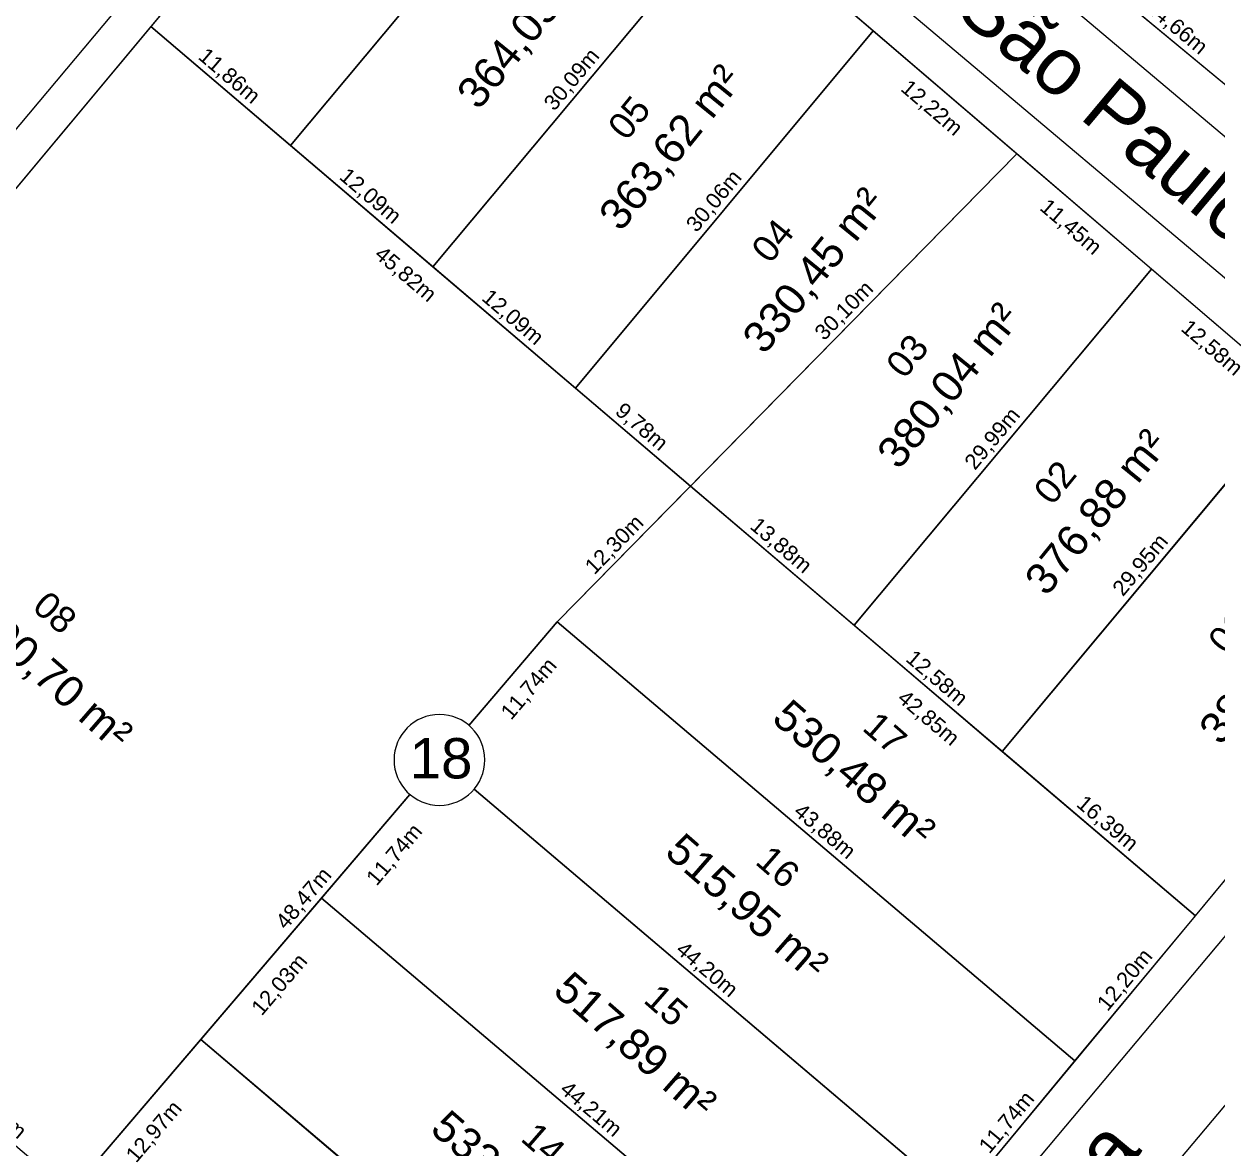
# Model space of a CAD drawing. Header units: metres. Extents: x 3808 to 8215, y 2374 to 6187.
# Drawn here: x 5539.6 to 5616.8, y 3229.2 to 3301.9 of the extents above; entities that cross this region are included whole.
import ezdxf

# ---------------------------------------------------------------- set-up
doc = ezdxf.new("R2010")
doc.units = ezdxf.units.M
for name, color, linetype in [('Areas Lotes', 1, 'Continuous'), ('Calçada', 8, 'Continuous'), ('COTAS', 7, 'Continuous'), ('Lote', 7, 'Continuous'), ('Nome das Ruas', 7, 'Continuous'), ('Nº Lote', 7, 'Continuous'), ('Nº. quadra', 7, 'Continuous'), ('quadras', 7, 'Continuous')]:
    doc.layers.add(name, color=color, linetype=linetype)
doc.styles.add('Arial', font='arial.ttf')
doc.dimstyles.new('Copy(2) of ISO-25', dxfattribs={"dimtxt": 1, "dimasz": 2.5, "dimexe": 1.25, "dimexo": 0.625, "dimgap": 0.2, "dimtad": 1, "dimtoh": 1, "dimlfac": 1, "dimzin": 1, "dimtxsty": 'Arial', "dimblk": 'NONE', "dimcen": 0, "dimse1": 1, "dimse2": 1, "dimsd1": 1, "dimsd2": 1, "dimclrt": 256, "dimaunit": 1, "dimadec": 3, "dimazin": 0, "dimtfac": 1, "dimtmove": 0, "dimatfit": 3, "dimldrblk": 'NONE', "dimfxl": 1, "dimtolj": 1, "dimtzin": 0, "dimarcsym": 0})

# ---------------------------------------------------------------- blocks, each defined once
blk = doc.blocks.new('*D8472')
at = {"layer": 'Defpoints', "color": 0, "linetype": 'Continuous', "transparency": 16777216}
for p in [(5607.961, 3305.708), (5619.246, 3296.352), (5619.246, 3296.352)]:
    blk.add_point(p, dxfattribs=at)
at = {"layer": 'COTAS', "linetype": 'Continuous', "lineweight": 5, "transparency": 16777216, "insert": (5614.115, 3301.647), "char_height": 1, "attachment_point": 5, "rotation": 320.33846, "style": 'Arial'}
blk.add_mtext('\\A1;14,66m', dxfattribs=at)
blk = doc.blocks.new('_None')
blk = doc.blocks.new('*D8908')
at = {"layer": 'Defpoints', "color": 0, "linetype": 'Continuous', "transparency": 16777216}
for p in [(5607.586, 3234.846), (5607.586, 3234.846), (5600.094, 3225.812)]:
    blk.add_point(p, dxfattribs=at)
at = {"layer": 'COTAS', "linetype": 'Continuous', "lineweight": 5, "transparency": 16777216, "insert": (5603.223, 3230.84), "char_height": 1, "attachment_point": 5, "rotation": 50.33157, "style": 'Arial'}
blk.add_mtext('\\A1;11,74m', dxfattribs=at)
blk = doc.blocks.new('*D8909')
at = {"layer": 'Defpoints', "color": 0, "linetype": 'Continuous', "transparency": 16777216}
for p in [(5615.371, 3244.234), (5615.371, 3244.234), (5607.586, 3234.846)]:
    blk.add_point(p, dxfattribs=at)
at = {"layer": 'COTAS', "linetype": 'Continuous', "lineweight": 5, "transparency": 16777216, "insert": (5610.862, 3240.051), "char_height": 1, "attachment_point": 5, "rotation": 50.33157, "style": 'Arial'}
blk.add_mtext('\\A1;12,20m', dxfattribs=at)
blk = doc.blocks.new('*D8910')
at = {"layer": 'Defpoints', "color": 0, "linetype": 'Continuous', "transparency": 16777216}
for p in [(5633.519, 3266.118), (5633.519, 3266.118), (5615.371, 3244.234)]:
    blk.add_point(p, dxfattribs=at)
at = {"layer": 'COTAS', "linetype": 'Continuous', "lineweight": 5, "transparency": 16777216, "insert": (5623.829, 3255.687), "char_height": 1, "attachment_point": 5, "rotation": 50.33157, "style": 'Arial'}
blk.add_mtext('\\A1;28,43m', dxfattribs=at)
blk = doc.blocks.new('*D8911')
at = {"layer": 'Defpoints', "color": 0, "linetype": 'Continuous', "transparency": 16777216}
for p in [(5547.845, 3301.71), (5549.581, 3300.262), (5490.925, 3233.481)]:
    blk.add_point(p, dxfattribs=at)
at = {"layer": 'COTAS', "linetype": 'Continuous', "lineweight": 5, "transparency": 16777216, "insert": (5520.506, 3266.661), "char_height": 1, "attachment_point": 5, "rotation": 50.16357, "style": 'Arial'}
blk.add_mtext('\\A1;88,85m', dxfattribs=at)
blk = doc.blocks.new('*D8913')
at = {"layer": 'Defpoints', "color": 0, "linetype": 'Continuous', "transparency": 16777216}
for p in [(5531.847, 3235.528), (5542.656, 3226.359), (5542.656, 3226.359)]:
    blk.add_point(p, dxfattribs=at)
at = {"layer": 'COTAS', "linetype": 'Continuous', "lineweight": 5, "transparency": 16777216, "insert": (5537.77, 3231.555), "char_height": 1, "attachment_point": 5, "rotation": 319.69239, "style": 'Arial'}
blk.add_mtext('\\A1;14,17m', dxfattribs=at)
blk = doc.blocks.new('*D8914')
at = {"layer": 'Defpoints', "color": 0, "linetype": 'Continuous', "transparency": 16777216}
for p in [(5574.12, 3263.234), (5574.12, 3263.234), (5542.656, 3226.359)]:
    blk.add_point(p, dxfattribs=at)
at = {"layer": 'COTAS', "linetype": 'Continuous', "lineweight": 5, "transparency": 16777216, "insert": (5557.779, 3245.316), "char_height": 1, "attachment_point": 5, "rotation": 49.52663, "style": 'Arial'}
blk.add_mtext('\\A1;48,47m', dxfattribs=at)
blk = doc.blocks.new('*D8915')
at = {"layer": 'Defpoints', "color": 0, "linetype": 'Continuous', "transparency": 16777216}
for p in [(5582.738, 3272.01), (5582.738, 3272.01), (5574.12, 3263.234)]:
    blk.add_point(p, dxfattribs=at)
at = {"layer": 'COTAS', "linetype": 'Continuous', "lineweight": 5, "transparency": 16777216, "insert": (5577.858, 3268.183), "char_height": 1, "attachment_point": 5, "rotation": 45.52042, "style": 'Arial'}
blk.add_mtext('\\A1;12,30m', dxfattribs=at)
blk = doc.blocks.new('*D8923')
at = {"layer": 'Defpoints', "color": 0, "linetype": 'Continuous', "transparency": 16777216}
for p in [(5551.075, 3236.226), (5584.92, 3207.515), (5584.92, 3207.515)]:
    blk.add_point(p, dxfattribs=at)
at = {"layer": 'COTAS', "linetype": 'Continuous', "lineweight": 5, "transparency": 16777216, "insert": (5568.516, 3222.481), "char_height": 1, "attachment_point": 5, "rotation": 319.69239, "style": 'Arial'}
blk.add_mtext('\\A1;44,38m', dxfattribs=at)
blk = doc.blocks.new('*D8924')
at = {"layer": 'Defpoints', "color": 0, "linetype": 'Continuous', "transparency": 16777216}
for p in [(5558.886, 3245.38), (5592.602, 3216.778), (5592.602, 3216.778)]:
    blk.add_point(p, dxfattribs=at)
at = {"layer": 'COTAS', "linetype": 'Continuous', "lineweight": 5, "transparency": 16777216, "insert": (5576.262, 3231.69), "char_height": 1, "attachment_point": 5, "rotation": 319.69239, "style": 'Arial'}
blk.add_mtext('\\A1;44,21m', dxfattribs=at)
blk = doc.blocks.new('*D8925')
at = {"layer": 'Defpoints', "color": 0, "linetype": 'Continuous', "transparency": 16777216}
for p in [(5566.39, 3254.403), (5600.094, 3225.812), (5600.094, 3225.812)]:
    blk.add_point(p, dxfattribs=at)
at = {"layer": 'COTAS', "linetype": 'Continuous', "lineweight": 5, "transparency": 16777216, "insert": (5583.76, 3240.718), "char_height": 1, "attachment_point": 5, "rotation": 319.69239, "style": 'Arial'}
blk.add_mtext('\\A1;44,20m', dxfattribs=at)
blk = doc.blocks.new('*D8926')
at = {"layer": 'Defpoints', "color": 0, "linetype": 'Continuous', "transparency": 16777216}
for p in [(5574.12, 3263.234), (5607.586, 3234.846), (5607.586, 3234.846)]:
    blk.add_point(p, dxfattribs=at)
at = {"layer": 'COTAS', "linetype": 'Continuous', "lineweight": 5, "transparency": 16777216, "insert": (5591.371, 3249.651), "char_height": 1, "attachment_point": 5, "rotation": 319.69239, "style": 'Arial'}
blk.add_mtext('\\A1;43,88m', dxfattribs=at)
blk = doc.blocks.new('*D8927')
at = {"layer": 'Defpoints', "color": 0, "linetype": 'Continuous', "transparency": 16777216}
for p in [(5551.075, 3236.226), (5552.919, 3234.652), (5542.656, 3226.359)]:
    blk.add_point(p, dxfattribs=at)
at = {"layer": 'COTAS', "linetype": 'Continuous', "lineweight": 5, "transparency": 16777216, "insert": (5548.1, 3230.239), "char_height": 1, "attachment_point": 5, "rotation": 49.52663, "style": 'Arial'}
blk.add_mtext('\\A1;12,97m', dxfattribs=at)
blk = doc.blocks.new('*D8928')
at = {"layer": 'Defpoints', "color": 0, "linetype": 'Continuous', "transparency": 16777216}
for p in [(5558.886, 3245.38), (5560.73, 3243.806), (5551.075, 3236.226)]:
    blk.add_point(p, dxfattribs=at)
at = {"layer": 'COTAS', "linetype": 'Continuous', "lineweight": 5, "transparency": 16777216, "insert": (5556.215, 3239.749), "char_height": 1, "attachment_point": 5, "rotation": 49.52663, "style": 'Arial'}
blk.add_mtext('\\A1;12,03m', dxfattribs=at)
blk = doc.blocks.new('*D8929')
at = {"layer": 'Defpoints', "color": 0, "linetype": 'Continuous', "transparency": 16777216}
for p in [(5566.216, 3253.661), (5568.06, 3252.088), (5558.599, 3244.734)]:
    blk.add_point(p, dxfattribs=at)
at = {"layer": 'COTAS', "linetype": 'Continuous', "lineweight": 5, "transparency": 16777216, "insert": (5563.642, 3248.144), "char_height": 1, "attachment_point": 5, "rotation": 49.52663, "style": 'Arial'}
blk.add_mtext('\\A1;11,74m', dxfattribs=at)
blk = doc.blocks.new('*D8930')
at = {"layer": 'Defpoints', "color": 0, "linetype": 'Continuous', "transparency": 16777216}
for p in [(5574.91, 3264.382), (5576.754, 3262.808), (5567.293, 3255.455)]:
    blk.add_point(p, dxfattribs=at)
at = {"layer": 'COTAS', "linetype": 'Continuous', "lineweight": 5, "transparency": 16777216, "insert": (5572.336, 3258.865), "char_height": 1, "attachment_point": 5, "rotation": 49.52663, "style": 'Arial'}
blk.add_mtext('\\A1;11,74m', dxfattribs=at)
blk = doc.blocks.new('*D8931')
at = {"layer": 'Defpoints', "color": 0, "linetype": 'Continuous', "transparency": 16777216}
for p in [(5582.738, 3272.01), (5615.371, 3244.234), (5613.873, 3242.474)]:
    blk.add_point(p, dxfattribs=at)
at = {"layer": 'COTAS', "linetype": 'Continuous', "lineweight": 5, "transparency": 16777216, "insert": (5598.076, 3256.972), "char_height": 1, "attachment_point": 5, "rotation": 319.59659, "style": 'Arial'}
blk.add_mtext('\\A1;42,85m', dxfattribs=at)
blk = doc.blocks.new('*D8932')
at = {"layer": 'Defpoints', "color": 0, "linetype": 'Continuous', "transparency": 16777216}
for p in [(5547.845, 3301.71), (5582.738, 3272.01), (5581.2, 3270.203)]:
    blk.add_point(p, dxfattribs=at)
at = {"layer": 'COTAS', "linetype": 'Continuous', "lineweight": 5, "transparency": 16777216, "insert": (5564.273, 3285.663), "char_height": 1, "attachment_point": 5, "rotation": 319.59659, "style": 'Arial'}
blk.add_mtext('\\A1;45,82m', dxfattribs=at)
blk = doc.blocks.new('*D8933')
at = {"layer": 'Defpoints', "color": 0, "linetype": 'Continuous', "transparency": 16777216}
for p in [(5547.845, 3301.71), (5556.876, 3294.023), (5556.876, 3294.023)]:
    blk.add_point(p, dxfattribs=at)
at = {"layer": 'COTAS', "linetype": 'Continuous', "lineweight": 5, "transparency": 16777216, "insert": (5552.88, 3298.477), "char_height": 1, "attachment_point": 5, "rotation": 319.59659, "style": 'Arial'}
blk.add_mtext('\\A1;11,86m', dxfattribs=at)
blk = doc.blocks.new('*D8934')
at = {"layer": 'Defpoints', "color": 0, "linetype": 'Continuous', "transparency": 16777216}
for p in [(5556.876, 3294.023), (5566.083, 3286.187), (5566.083, 3286.187)]:
    blk.add_point(p, dxfattribs=at)
at = {"layer": 'COTAS', "linetype": 'Continuous', "lineweight": 5, "transparency": 16777216, "insert": (5561.999, 3290.715), "char_height": 1, "attachment_point": 5, "rotation": 319.59659, "style": 'Arial'}
blk.add_mtext('\\A1;12,09m', dxfattribs=at)
blk = doc.blocks.new('*D8935')
at = {"layer": 'Defpoints', "color": 0, "linetype": 'Continuous', "transparency": 16777216}
for p in [(5566.083, 3286.187), (5575.29, 3278.35), (5575.29, 3278.35)]:
    blk.add_point(p, dxfattribs=at)
at = {"layer": 'COTAS', "linetype": 'Continuous', "lineweight": 5, "transparency": 16777216, "insert": (5571.205, 3282.878), "char_height": 1, "attachment_point": 5, "rotation": 319.59659, "style": 'Arial'}
blk.add_mtext('\\A1;12,09m', dxfattribs=at)
blk = doc.blocks.new('*D8936')
at = {"layer": 'Defpoints', "color": 0, "linetype": 'Continuous', "transparency": 16777216}
for p in [(5575.29, 3278.35), (5582.738, 3272.01), (5582.738, 3272.01)]:
    blk.add_point(p, dxfattribs=at)
at = {"layer": 'COTAS', "linetype": 'Continuous', "lineweight": 5, "transparency": 16777216, "insert": (5579.533, 3275.79), "char_height": 1, "attachment_point": 5, "rotation": 319.59659, "style": 'Arial'}
blk.add_mtext('\\A1;9,78m', dxfattribs=at)
blk = doc.blocks.new('*D8937')
at = {"layer": 'Defpoints', "color": 0, "linetype": 'Continuous', "transparency": 16777216}
for p in [(5582.738, 3272.01), (5593.311, 3263.011), (5593.311, 3263.011)]:
    blk.add_point(p, dxfattribs=at)
at = {"layer": 'COTAS', "linetype": 'Continuous', "lineweight": 5, "transparency": 16777216, "insert": (5588.544, 3268.121), "char_height": 1, "attachment_point": 5, "rotation": 319.59659, "style": 'Arial'}
blk.add_mtext('\\A1;13,88m', dxfattribs=at)
blk = doc.blocks.new('*D8938')
at = {"layer": 'Defpoints', "color": 0, "linetype": 'Continuous', "transparency": 16777216}
for p in [(5593.311, 3263.011), (5602.887, 3254.86), (5602.887, 3254.86)]:
    blk.add_point(p, dxfattribs=at)
at = {"layer": 'COTAS', "linetype": 'Continuous', "lineweight": 5, "transparency": 16777216, "insert": (5598.618, 3259.546), "char_height": 1, "attachment_point": 5, "rotation": 319.59659, "style": 'Arial'}
blk.add_mtext('\\A1;12,58m', dxfattribs=at)
blk = doc.blocks.new('*D8939')
at = {"layer": 'Defpoints', "color": 0, "linetype": 'Continuous', "transparency": 16777216}
for p in [(5602.887, 3254.86), (5615.371, 3244.234), (5615.371, 3244.234)]:
    blk.add_point(p, dxfattribs=at)
at = {"layer": 'COTAS', "linetype": 'Continuous', "lineweight": 5, "transparency": 16777216, "insert": (5609.648, 3250.157), "char_height": 1, "attachment_point": 5, "rotation": 319.59659, "style": 'Arial'}
blk.add_mtext('\\A1;16,39m', dxfattribs=at)
blk = doc.blocks.new('*D8940')
at = {"layer": 'Defpoints', "color": 0, "linetype": 'Continuous', "transparency": 16777216}
for p in [(5566.195, 3323.706), (5568.205, 3322.029), (5547.845, 3301.71)]:
    blk.add_point(p, dxfattribs=at)
at = {"layer": 'COTAS', "linetype": 'Continuous', "lineweight": 5, "transparency": 16777216, "insert": (5558.415, 3311.544), "char_height": 1, "attachment_point": 5, "rotation": 50.16357, "style": 'Arial'}
blk.add_mtext('\\A1;28,65m', dxfattribs=at)
blk = doc.blocks.new('*D8943')
at = {"layer": 'Defpoints', "color": 0, "linetype": 'Continuous', "transparency": 16777216}
for p in [(5585.361, 3309.295), (5594.545, 3301.432), (5593.127, 3299.775)]:
    blk.add_point(p, dxfattribs=at)
at = {"layer": 'COTAS', "linetype": 'Continuous', "lineweight": 5, "transparency": 16777216, "insert": (5589.056, 3304.316), "char_height": 1, "attachment_point": 5, "rotation": 319.42895, "style": 'Arial'}
blk.add_mtext('\\A1;12,09m', dxfattribs=at)
blk = doc.blocks.new('*D8944')
at = {"layer": 'Defpoints', "color": 0, "linetype": 'Continuous', "transparency": 16777216}
for p in [(5594.545, 3301.432), (5603.827, 3293.485), (5602.408, 3291.828)]:
    blk.add_point(p, dxfattribs=at)
at = {"layer": 'COTAS', "linetype": 'Continuous', "lineweight": 5, "transparency": 16777216, "insert": (5598.289, 3296.41), "char_height": 1, "attachment_point": 5, "rotation": 319.42895, "style": 'Arial'}
blk.add_mtext('\\A1;12,22m', dxfattribs=at)
blk = doc.blocks.new('*D8945')
at = {"layer": 'Defpoints', "color": 0, "linetype": 'Continuous', "transparency": 16777216}
for p in [(5603.827, 3293.485), (5612.522, 3286.04), (5611.104, 3284.383)]:
    blk.add_point(p, dxfattribs=at)
at = {"layer": 'COTAS', "linetype": 'Continuous', "lineweight": 5, "transparency": 16777216, "insert": (5607.277, 3288.714), "char_height": 1, "attachment_point": 5, "rotation": 319.42895, "style": 'Arial'}
blk.add_mtext('\\A1;11,45m', dxfattribs=at)
blk = doc.blocks.new('*D8946')
at = {"layer": 'Defpoints', "color": 0, "linetype": 'Continuous', "transparency": 16777216}
for p in [(5612.522, 3286.04), (5622.075, 3277.86), (5620.656, 3276.204)]:
    blk.add_point(p, dxfattribs=at)
at = {"layer": 'COTAS', "linetype": 'Continuous', "lineweight": 5, "transparency": 16777216, "insert": (5616.401, 3280.902), "char_height": 1, "attachment_point": 5, "rotation": 319.42895, "style": 'Arial'}
blk.add_mtext('\\A1;12,58m', dxfattribs=at)
blk = doc.blocks.new('*D8948')
at = {"layer": 'Defpoints', "color": 0, "linetype": 'Continuous', "transparency": 16777216}
for p in [(5622.075, 3277.86), (5622.075, 3277.86), (5602.887, 3254.86)]:
    blk.add_point(p, dxfattribs=at)
at = {"layer": 'COTAS', "linetype": 'Continuous', "lineweight": 5, "transparency": 16777216, "insert": (5611.866, 3266.873), "char_height": 1, "attachment_point": 5, "rotation": 50.16357, "style": 'Arial'}
blk.add_mtext('\\A1;29,95m', dxfattribs=at)
blk = doc.blocks.new('*D8949')
at = {"layer": 'Defpoints', "color": 0, "linetype": 'Continuous', "transparency": 16777216}
for p in [(5612.522, 3286.04), (5612.522, 3286.04), (5593.311, 3263.011)]:
    blk.add_point(p, dxfattribs=at)
at = {"layer": 'COTAS', "linetype": 'Continuous', "lineweight": 5, "transparency": 16777216, "insert": (5602.301, 3275.039), "char_height": 1, "attachment_point": 5, "rotation": 50.16357, "style": 'Arial'}
blk.add_mtext('\\A1;29,99m', dxfattribs=at)
blk = doc.blocks.new('*D8950')
at = {"layer": 'Defpoints', "color": 0, "linetype": 'Continuous', "transparency": 16777216}
for p in [(5603.827, 3293.485), (5603.827, 3293.485), (5582.738, 3272.01)]:
    blk.add_point(p, dxfattribs=at)
at = {"layer": 'COTAS', "linetype": 'Continuous', "lineweight": 5, "transparency": 16777216, "insert": (5592.711, 3283.309), "char_height": 1, "attachment_point": 5, "rotation": 45.52042, "style": 'Arial'}
blk.add_mtext('\\A1;30,10m', dxfattribs=at)
blk = doc.blocks.new('*D8951')
at = {"layer": 'Defpoints', "color": 0, "linetype": 'Continuous', "transparency": 16777216}
for p in [(5594.545, 3301.432), (5594.545, 3301.432), (5575.29, 3278.35)]:
    blk.add_point(p, dxfattribs=at)
at = {"layer": 'COTAS', "linetype": 'Continuous', "lineweight": 5, "transparency": 16777216, "insert": (5584.303, 3290.404), "char_height": 1, "attachment_point": 5, "rotation": 50.16357, "style": 'Arial'}
blk.add_mtext('\\A1;30,06m', dxfattribs=at)
blk = doc.blocks.new('*D8952')
at = {"layer": 'Defpoints', "color": 0, "linetype": 'Continuous', "transparency": 16777216}
for p in [(5585.361, 3309.295), (5585.361, 3309.295), (5566.083, 3286.187)]:
    blk.add_point(p, dxfattribs=at)
at = {"layer": 'COTAS', "linetype": 'Continuous', "lineweight": 5, "transparency": 16777216, "insert": (5575.107, 3298.254), "char_height": 1, "attachment_point": 5, "rotation": 50.16357, "style": 'Arial'}
blk.add_mtext('\\A1;30,09m', dxfattribs=at)
blk = doc.blocks.new('*D8953')
at = {"layer": 'Defpoints', "color": 0, "linetype": 'Continuous', "transparency": 16777216}
for p in [(5576.177, 3317.159), (5576.177, 3317.159), (5556.876, 3294.023)]:
    blk.add_point(p, dxfattribs=at)
at = {"layer": 'COTAS', "linetype": 'Continuous', "lineweight": 5, "transparency": 16777216, "insert": (5565.911, 3306.104), "char_height": 1, "attachment_point": 5, "rotation": 50.16357, "style": 'Arial'}
blk.add_mtext('\\A1;30,13m', dxfattribs=at)

msp = doc.modelspace()

# ---------------------------------------------------------------- linework, layer by layer
at = {"layer": 'Calçada', "linetype": 'Continuous', "lineweight": 5}
msp.add_line((5638.608, 3257.413), (5568.094, 3173.382), dxfattribs=at)
at = {"layer": 'Calçada', "linetype": 'Continuous', "lineweight": 5, "flags": 128}
for points in [[(5641.306, 3274.379, 0.420117), (5643.439, 3274.589), (5649.558, 3282.197), (5717.375, 3362.506), (5722.099, 3368.068, 0.425592), (5721.882, 3370.219), (5716.399, 3374.523), (5657.026, 3424.348), (5653.309, 3427.508, 0.410605), (5651.207, 3427.351), (5646.4, 3421.838), (5575.495, 3338.722), (5572.059, 3334.562, 0.415308), (5572.265, 3332.447), (5575.977, 3329.404), (5637.175, 3277.841), (5641.306, 3274.379)], [(5556.893, 3173.122, 0.419399), (5559.024, 3173.323), (5562.698, 3177.84), (5633.199, 3261.857), (5637.17, 3266.795, 0.408335), (5636.965, 3268.884), (5632.672, 3272.481), (5571.503, 3324.02), (5567.798, 3327.057, 0.41312), (5565.691, 3326.852), (5562.519, 3323.012), (5494.305, 3241.651), (5487.564, 3233.511, 0.411665), (5487.752, 3231.408), (5556.893, 3173.122)]]:
    msp.add_lwpolyline(points, format="xyb", dxfattribs=at)
at = {"layer": 'Lote', "linetype": 'Continuous', "lineweight": 5}
for p, q in [((5576.177, 3317.159), (5556.876, 3294.023)), ((5585.361, 3309.295), (5566.083, 3286.187)), ((5547.845, 3301.71), (5615.371, 3244.234)), ((5594.545, 3301.432), (5575.29, 3278.35)), ((5574.12, 3263.234), (5603.827, 3293.485)), ((5612.522, 3286.04), (5593.311, 3263.011)), ((5622.075, 3277.86), (5602.887, 3254.86)), ((5568.41, 3256.541), (5574.12, 3263.234)), ((5574.12, 3263.234), (5607.586, 3234.846)), ((5568.743, 3252.407), (5600.094, 3225.812)), ((5523.527, 3203.94), (5564.596, 3252.072)), ((5558.886, 3245.38), (5592.602, 3216.778)), ((5551.075, 3236.226), (5584.92, 3207.515))]:
    msp.add_line(p, q, dxfattribs=at)
at = {"layer": 'Lote', "linetype": 'Continuous', "lineweight": 5, "flags": 128}
for points in [[(5607.961, 3305.708), (5619.246, 3296.352), (5638.383, 3319.422), (5627.197, 3328.896)], [(5556.876, 3294.023), (5566.083, 3286.187), (5585.361, 3309.295), (5576.177, 3317.159)], [(5594.545, 3301.432), (5585.361, 3309.295), (5566.083, 3286.187), (5575.29, 3278.35)], [(5603.827, 3293.485), (5594.545, 3301.432), (5575.29, 3278.35), (5582.738, 3272.01)], [(5612.522, 3286.04), (5603.827, 3293.485), (5582.738, 3272.01), (5593.311, 3263.011)], [(5622.075, 3277.86), (5612.522, 3286.04), (5593.311, 3263.011), (5602.887, 3254.86)], [(5607.586, 3234.846), (5615.371, 3244.234), (5582.738, 3272.01), (5574.12, 3263.234)], [(5584.92, 3207.515), (5592.602, 3216.778), (5558.886, 3245.38), (5551.075, 3236.226)], [(5576.641, 3197.53), (5584.92, 3207.515), (5551.075, 3236.226), (5542.656, 3226.359)]]:
    msp.add_lwpolyline(points, close=True, dxfattribs=at)
for points in [[(5576.177, 3317.159), (5568.323, 3323.884, 0.417974), (5566.195, 3323.706), (5547.845, 3301.71), (5556.876, 3294.023)], [(5602.887, 3254.86), (5615.371, 3244.234), (5633.519, 3266.118, 0.409607), (5633.34, 3268.215), (5622.075, 3277.86)]]:
    msp.add_lwpolyline(points, format="xyb", close=True, dxfattribs=at)
msp.add_lwpolyline([(5568.41, 3256.541), (5574.12, 3263.234), (5582.738, 3272.01), (5547.845, 3301.71), (5490.925, 3233.481, 0.412151), (5491.108, 3231.375), (5512.707, 3213.097), (5531.847, 3235.528), (5542.656, 3226.359), (5564.596, 3252.072)], format="xyb", dxfattribs=at)
for points in [[(5568.743, 3252.407), (5600.094, 3225.812), (5607.586, 3234.846), (5574.12, 3263.234), (5568.41, 3256.541)], [(5564.596, 3252.072), (5558.886, 3245.38), (5592.602, 3216.778), (5600.094, 3225.812), (5568.743, 3252.407)]]:
    msp.add_lwpolyline(points, dxfattribs=at)
at = {"layer": 'Nº. quadra', "lineweight": 5}
for start, end in [(0, 180), (180, 0)]:
    msp.add_arc((5566.503, 3254.307), 2.937, start, end, dxfattribs=at)
at = {"layer": 'quadras', "linetype": 'Continuous', "lineweight": 5}
for p, q in [((5575.545, 3332.584), (5641.17, 3278.176)), ((5633.34, 3268.215), (5568.323, 3323.884)), ((5566.195, 3323.706), (5490.925, 3233.481)), ((5558.828, 3176.051), (5633.519, 3266.118))]:
    msp.add_line(p, q, dxfattribs=at)

# ---------------------------------------------------------------- texts
at = {"layer": 'Areas Lotes', "color": 1, "lineweight": 5, "style": 'Arial'}
for s, height, rotation, p in [('364,05 m²', 2.0071, 50.94257, (5569.032, 3296.25)), ('363,62 m²', 2.0071, 50.94257, (5578.216, 3288.386)), ('330,45 m²', 2.0071, 50.94257, (5587.497, 3280.439)), ('380,04 m²', 2.0071, 50.94257, (5596.193, 3272.994)), ('376,88 m²', 2.0071, 50.94257, (5605.745, 3264.815)), ('388,87 m²', 2.0071, 50.94257, (5617.011, 3255.169)), ('3.600,70 m²', 2.00712, 318.90341, (5534.242, 3264.649)), ('530,48 m²', 2.0071, 318.90341, (5587.901, 3256.862)), ('515,95 m²', 2.0071, 318.90341, (5580.981, 3248.216)), ('517,89 m²', 2.0071, 318.90341, (5573.756, 3239.266)), ('533,07 m²', 2.0071, 318.90341, (5565.818, 3230.315))]:
    msp.add_text(s, height=height, rotation=rotation, dxfattribs=at).set_placement(p)
at = {"layer": 'Nome das Ruas', "lineweight": 5, "style": 'Arial'}
for s, rotation, p in [('Rua São Paulo', 320.03046, (5591.345, 3309.629, 190.804)), ('Rua Itaituba', 50.27315, (5594.22, 3207.702, 190.804))]:
    msp.add_text(s, height=3.68425, rotation=rotation, dxfattribs=at).set_placement(p)
at = {"layer": 'Nº Lote', "lineweight": 5, "style": 'Arial'}
for s, rotation, p in [('05', 50.94257, (5578.586, 3294.261, 1.156)), ('04', 50.94257, (5587.868, 3286.314, 1.156)), ('03', 50.94257, (5596.563, 3278.869, 1.156)), ('02', 50.94257, (5606.115, 3270.689, 1.156)), ('08', 318.90341, (5540.1, 3264.07, 1.156)), ('01', 50.94257, (5617.381, 3261.044, 1.156)), ('17', 318.90341, (5593.759, 3256.283, 1.156)), ('16', 318.90341, (5586.839, 3247.637, 1.156)), ('15', 318.90341, (5579.614, 3238.687, 1.156)), ('14', 318.90341, (5571.676, 3229.736, 1.156))]:
    msp.add_text(s, height=1.706, rotation=rotation, dxfattribs=at).set_placement(p)
at = {"layer": 'Nº. quadra', "lineweight": 5, "style": 'Arial'}
msp.add_text('18', height=2.6083, dxfattribs=at).set_placement((5564.583, 3253.111))

# ---------------------------------------------------------------- dimensions: what is measured, and where the dimension line sits
at = {"layer": 'COTAS', "linetype": 'Continuous', "lineweight": 5}
for p1, p2, distance, picture, middle in [((5547.845, 3301.71), (5566.195, 3323.706), -2.618, '*D8940', (5558.415, 3311.544)), ((5556.876, 3294.023), (5576.177, 3317.159), 0, '*D8953', (5565.911, 3306.104)), ((5566.083, 3286.187), (5585.361, 3309.295), 0, '*D8952', (5575.107, 3298.254)), ((5490.925, 3233.481), (5547.845, 3301.71), -2.261, '*D8911', (5520.506, 3266.661)), ((5547.845, 3301.71), (5582.738, 3272.01), -2.373, '*D8932', (5564.273, 3285.663)), ((5547.845, 3301.71), (5556.876, 3294.023), 0, '*D8933', (5552.88, 3298.477)), ((5575.29, 3278.35), (5594.545, 3301.432), 0, '*D8951', (5584.303, 3290.404)), ((5582.738, 3272.01), (5603.827, 3293.485), 0, '*D8950', (5592.711, 3283.309)), ((5593.311, 3263.011), (5612.522, 3286.04), 0, '*D8949', (5602.301, 3275.039)), ((5602.887, 3254.86), (5622.075, 3277.86), 0, '*D8948', (5611.866, 3266.873)), ((5574.12, 3263.234), (5582.738, 3272.01), 0, '*D8915', (5577.858, 3268.183)), ((5582.738, 3272.01), (5615.371, 3244.234), -2.311, '*D8931', (5598.076, 3256.972)), ((5542.656, 3226.359), (5574.12, 3263.234), 0, '*D8914', (5557.779, 3245.316)), ((5574.12, 3263.234), (5607.586, 3234.846), 0, '*D8926', (5591.371, 3249.651)), ((5566.39, 3254.403), (5600.094, 3225.812), 0, '*D8925', (5583.76, 3240.718)), ((5558.886, 3245.38), (5592.602, 3216.778), 0, '*D8924', (5576.262, 3231.69)), ((5542.656, 3226.359), (5551.075, 3236.226), -2.424, '*D8927', (5548.1, 3230.239)), ((5551.075, 3236.226), (5584.92, 3207.515), 0, '*D8923', (5568.516, 3222.481)), ((5531.847, 3235.528), (5542.656, 3226.359), 0, '*D8913', (5537.77, 3231.555))]:
    dim = msp.add_aligned_dim(p1=p1, p2=p2, distance=distance, dimstyle='Copy(2) of ISO-25', override={"dimpost": 'm'}, dxfattribs=at)
    dim.commit()
    dim.dimension.update_dxf_attribs({"geometry": picture, "text_midpoint": middle})
for base, p1, p2, angle, picture, middle in [((5593.127, 3299.775), (5585.361, 3309.295), (5594.545, 3301.432), 139.42895, '*D8943', (5589.056, 3304.316)), ((5619.246, 3296.352), (5607.961, 3305.708), (5619.246, 3296.352), 140.33846, '*D8472', (5614.115, 3301.647)), ((5602.408, 3291.828), (5594.545, 3301.432), (5603.827, 3293.485), 139.42895, '*D8944', (5598.289, 3296.41)), ((5566.083, 3286.187), (5556.876, 3294.023), (5566.083, 3286.187), 139.59659, '*D8934', (5561.999, 3290.715)), ((5611.104, 3284.383), (5603.827, 3293.485), (5612.522, 3286.04), 139.42895, '*D8945', (5607.277, 3288.714)), ((5575.29, 3278.35), (5566.083, 3286.187), (5575.29, 3278.35), 139.59659, '*D8935', (5571.205, 3282.878)), ((5620.656, 3276.204), (5612.522, 3286.04), (5622.075, 3277.86), 139.42895, '*D8946', (5616.401, 3280.902)), ((5582.738, 3272.01), (5575.29, 3278.35), (5582.738, 3272.01), 139.59659, '*D8936', (5579.533, 3275.79)), ((5593.311, 3263.011), (5582.738, 3272.01), (5593.311, 3263.011), 139.59659, '*D8937', (5588.544, 3268.121)), ((5633.519, 3266.118), (5615.371, 3244.234), (5633.519, 3266.118), 230.33157, '*D8910', (5623.829, 3255.687)), ((5576.754, 3262.8085), (5567.2927, 3255.4548), (5574.91, 3264.3819), 229.52663, '*D8930', (5572.3361, 3258.8648)), ((5602.887, 3254.86), (5593.311, 3263.011), (5602.887, 3254.86), 139.59659, '*D8938', (5598.618, 3259.546)), ((5615.371, 3244.234), (5602.887, 3254.86), (5615.371, 3244.234), 139.59659, '*D8939', (5609.648, 3250.157)), ((5568.0599, 3252.0877), (5558.5987, 3244.7341), (5566.216, 3253.6611), 229.52663, '*D8929', (5563.642, 3248.1441)), ((5560.73, 3243.806), (5551.075, 3236.226), (5558.886, 3245.38), 229.52663, '*D8928', (5556.215, 3239.749)), ((5615.371, 3244.234), (5607.586, 3234.846), (5615.371, 3244.234), 230.33157, '*D8909', (5610.862, 3240.051)), ((5607.586, 3234.846), (5600.094, 3225.812), (5607.586, 3234.846), 230.33157, '*D8908', (5603.223, 3230.84))]:
    dim = msp.add_linear_dim(base=base, p1=p1, p2=p2, angle=angle, dimstyle='Copy(2) of ISO-25', override={"dimpost": 'm', "dimtmove": 1}, dxfattribs=at)
    dim.commit()
    dim.dimension.update_dxf_attribs({"geometry": picture, "text_midpoint": middle})

doc.saveas('drawing.dxf')
